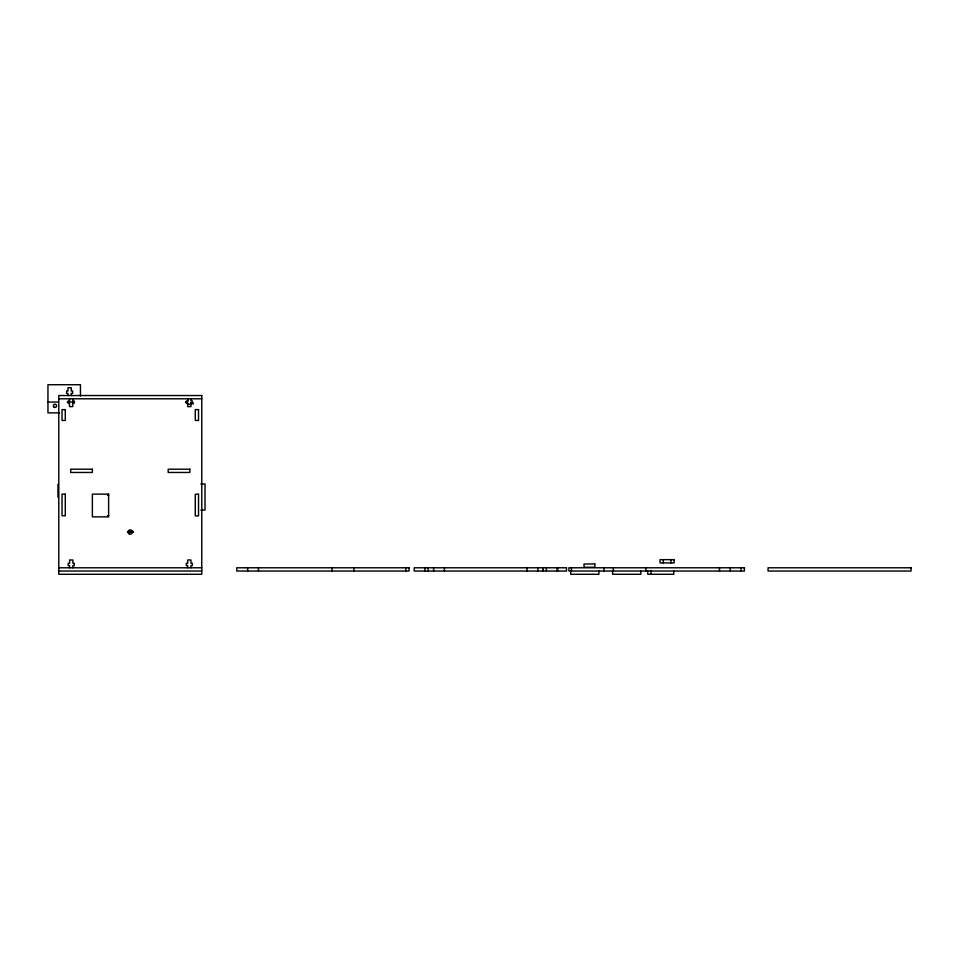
<?xml version="1.0" encoding="UTF-8"?>
<svg xmlns="http://www.w3.org/2000/svg" width="959" height="959" viewBox="0 0 959 959"><rect width="100%" height="100%" fill="white"/><g stroke="black" fill="none" stroke-linecap="round" stroke-linejoin="round"><path stroke-width="1.44" d="M58.787 398.8L201.774 398.8M47.95 402.049L58.331 402.049M67.226 402.049L74.634 402.049M185.531 402.049L187.7 402.049L187.7 398.8L187.808 400.958L186.394 400.958L186.394 403.343L187.7 403.343L187.7 406.592L190.949 406.592L190.949 403.343L192.351 403.343L192.351 400.958L190.949 400.958L190.949 398.8M187.473 404.207L190.733 404.207L190.733 402.804L193.107 402.804L193.107 404.207M59.506 412.873L47.95 412.873L47.95 384.715L80.448 384.715L80.448 395.983M200.851 483.971L205.022 483.971L205.022 510.08L200.851 510.08M107.528 495.312L108.619 495.312M107.528 515.678L108.619 515.678M127.679 531.502L133.385 531.502M127.499 532.041L133.421 532.041M58.787 567.788L201.774 567.788M58.787 571.037L201.774 571.037M741.139 567.788L741.139 571.037M730.314 567.788L730.314 571.037M719.478 567.788L719.478 571.037M673.757 571.037L673.757 574.285L647.757 574.285L647.757 571.037M670.904 559.66L670.904 562.909M663.316 559.66L663.316 562.909M651.005 571.037L651.005 574.285M645.827 567.788L645.827 571.037M640.804 571.037L640.804 574.285L612.633 574.285L612.633 571.037M613.328 567.788L613.328 571.037M603.93 567.788L603.93 571.037M598.895 571.037L598.895 574.285L570.737 574.285L570.737 571.037M571.42 567.788L571.42 571.037M557.682 567.788L557.682 571.037M557.203 567.788L557.203 571.037M546.378 567.788L546.378 571.037M537.819 567.788L537.819 571.037M526.982 567.788L526.982 571.037M444.437 567.788L444.437 571.037M433.6 567.788L433.6 571.037M428.182 567.788L428.182 571.037M424.933 567.788L424.933 571.037M405.777 567.788L405.777 571.037M353.775 567.788L353.775 571.037M332.114 567.788L332.114 571.037M258.45 567.788L258.45 571.037M247.614 567.788L247.614 571.037M190.949 567.788L190.949 565.618L192.351 565.618L192.351 563.245L190.949 563.245L190.949 559.984L187.7 559.984L187.7 563.245L186.286 563.245L186.286 565.618L187.7 565.618L187.7 567.788M72.86 567.788L72.86 565.618L74.275 565.618L74.275 563.245L72.86 563.245L72.86 559.984L69.611 559.984L69.611 563.245L68.209 563.245L68.209 565.618L69.611 565.618L69.611 567.788M72.752 398.8L72.752 400.958L74.167 400.958L74.167 403.343L72.752 403.343L72.752 406.592L69.504 406.592L69.504 403.343L68.209 403.343L68.209 400.958L69.611 400.958L69.611 398.8M71.242 395.54L71.242 393.382L72.644 393.382L72.644 390.996L71.242 390.996L71.242 387.748L67.993 387.748L67.993 390.996L66.579 390.996L66.579 393.382L67.993 393.382L67.993 395.54M57.972 484.271L57.972 497.265M201.774 395.54L58.787 395.54L58.787 574.285L201.774 574.285L201.774 395.54M65.284 409.625L62.035 409.625L62.035 420.462L65.284 420.462L65.284 409.625M198.525 409.625L195.276 409.625L195.276 420.462L198.525 420.462L198.525 409.625M92.364 469.203L70.702 469.203L70.702 472.463L92.364 472.463L92.364 469.203M189.858 469.203L168.197 469.203L168.197 472.463L189.858 472.463L189.858 469.203M65.284 494.125L62.035 494.125L62.035 515.786L65.284 515.786L65.284 494.125M108.619 494.125L92.364 494.125L92.364 516.877L108.619 516.877L108.619 494.125M198.525 494.233L195.276 494.233L195.276 515.894L198.525 515.894L198.525 494.233M674.153 559.66L660.068 559.66L660.068 562.909L674.153 562.909L674.153 559.66M594.868 564L584.031 564L584.031 567.248L594.868 567.248L594.868 564M409.025 567.788L236.777 567.788L236.777 571.037L409.025 571.037L409.025 567.788M566.505 567.788L414.216 567.788L414.216 571.037L566.505 571.037L566.505 567.788M744.4 567.788L568.903 567.788L568.903 571.037L744.4 571.037L744.4 567.788M911.05 567.788L768.051 567.788L768.051 571.037L911.05 571.037L911.05 567.788M543.226 571.037L543.226 567.788L543.118 571.037M54.184 407.239A1.63 1.63 0 0 0 56.617 405.837A1.63 1.63 0 0 0 54.184 404.434A1.63 1.63 0 0 0 54.184 407.239M129.201 533.911A2.17 2.17 0 0 0 132.45 532.041A2.17 2.17 0 0 0 129.201 530.159A2.17 2.17 0 0 0 129.201 533.911"/></g></svg>
